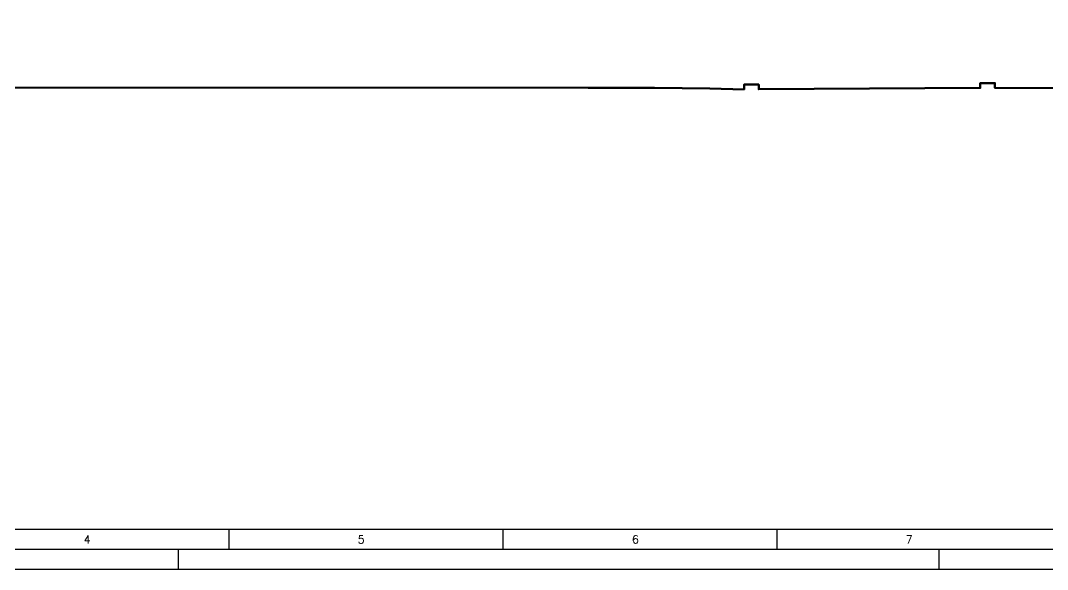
# Model space of a CAD drawing. Header units: millimetres. Extents: x 193743 to 194604, y 95927 to 96224.
# Drawn here: x 193858.7 to 193986.8, y 95927 to 95995.5 of the extents above; entities that cross this region are included whole.
import ezdxf

# ---------------------------------------------------------------- set-up
doc = ezdxf.new("R2010")
doc.units = ezdxf.units.MM
doc.layers.add('BASE-VALLADO', color=7, linetype='Continuous')
doc.layers.add('FORMATO', color=7, linetype='Continuous')
doc.styles.add('PY', font='ROMANS.shx')

# ---------------------------------------------------------------- blocks, each defined once
blk = doc.blocks.new('MARCO-A1')
at = {"layer": 'FORMATO', "color": 5}
for p, q in [((283.67, 10), (283.67, 5)), ((352.08, 10), (352.08, 5)), ((420.5, 10), (420.5, 5))]:
    blk.add_line(p, q, dxfattribs=at)
at = {"layer": 'FORMATO', "color": 1, "linetype": 'Continuous'}
for p, q in [((271, 5), (271, 0)), ((461, 5), (461, 0))]:
    blk.add_line(p, q, dxfattribs=at)
at = {"layer": 'FORMATO', "color": 1}
blk.add_lwpolyline([(0, 594), (841, 594), (841, 0), (0, 0)], close=True, dxfattribs=at)
at = {"layer": 'FORMATO', "color": 5}
blk.add_lwpolyline([(5, 589), (836, 589), (836, 5), (5, 5)], close=True, dxfattribs=at)
at = {"layer": 'FORMATO', "color": 8, "linetype": 'Continuous'}
blk.add_lwpolyline([(10, 584), (831, 584), (831, 10), (10, 10)], close=True, dxfattribs=at)
at = {"layer": 'FORMATO', "color": 1, "style": 'PY'}
for s, p in [('4', (247.4, 6.5)), ('5', (315.82, 6.5)), ('6', (384.34, 6.5)), ('7', (452.75, 6.5))]:
    blk.add_text(s, height=2, dxfattribs=at).set_placement(p)

msp = doc.modelspace()

# ---------------------------------------------------------------- linework, layer by layer
at = {"layer": 'BASE-VALLADO', "color": 252, "lineweight": 100, "elevation": 0, "flags": 128}
msp.add_lwpolyline([(193763.32, 96185.79), (193763.07, 96007.54), (193783.74, 95987.18), (193929.49, 95987.13), (193937.74, 95987.11), (193944.64, 95987.02), (193948.94, 95986.93), (193948.94, 95987.52), (193950.77, 95987.53), (193950.76, 95986.94), (193978.39, 95987.1), (193978.39, 95987.71), (193980.22, 95987.72), (193980.22, 95987.11), (194058.42, 95986.9)], dxfattribs=at)

# ---------------------------------------------------------------- block references
at = {"xscale": 0.499409123998651, "yscale": 0.499409123998651, "zscale": 0.499409123998651}
msp.add_blockref('MARCO-A1', (193743, 95927.03), dxfattribs=at)

doc.saveas('drawing.dxf')
